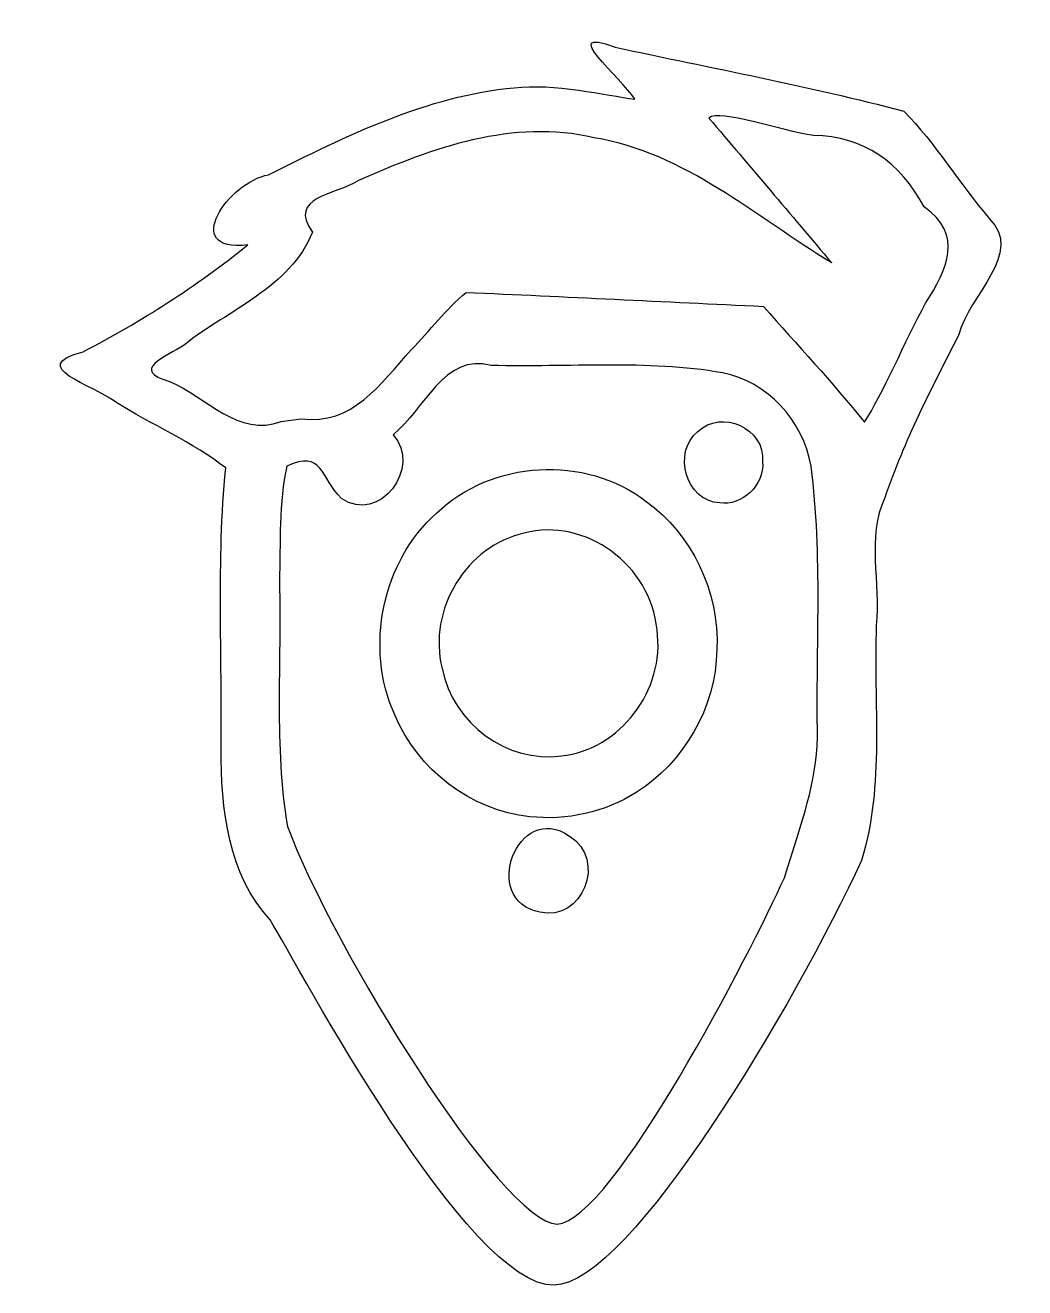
# Model space of a CAD drawing. Extents: x -1.1 to 30.8, y 0.3 to 40.5.
import ezdxf

# ---------------------------------------------------------------- set-up
doc = ezdxf.new("R2010")
doc.units = 0
doc.layers.add('Layer_1', color=7, linetype='CONTINUOUS')

msp = doc.modelspace()

# ---------------------------------------------------------------- linework, layer by layer
at = {"layer": 'Layer_1', "color": 7}
for points in [[(7.040423, 27.896403), (7.350446, 27.939868), (7.68168, 27.986734), (7.681669, 27.986885)], [(14.971588, 15.299805), (14.971588, 15.299654)]]:
    msp.add_lwpolyline(points, dxfattribs=at)
for points in [[(21.031573, 25.305159)], [(15.98372, 17.239836)], [(23.094277, 13.352894)], [(15.291884, 12.258835)], [(6.695159, 12.008668)]]:
    msp.add_lwpolyline(points, close=True, dxfattribs=at)
for points in [[(18.326741, 38.176227), (17.922135, 38.845468), (15.813016, 40.532989), (17.699928, 39.833361)], [(17.699928, 39.833361), (20.771137, 39.166917), (23.868056, 38.599912), (26.906617, 37.790337)], [(14.478582, 38.540573), (15.722615, 38.692888), (17.406873, 38.298306), (18.326741, 38.176227)], [(6.63949, 35.76349), (9.119743, 37.008164), (11.698445, 38.283074), (14.478582, 38.540573)], [(24.025689, 37.021694), (23.00501, 37.158513), (21.023336, 37.871672), (20.691133, 37.574299)], [(17.030801, 36.946482), (14.44726, 37.552869), (11.863409, 36.632403), (9.513955, 35.578406)], [(20.691133, 37.574299), (21.992822, 36.031345), (23.308825, 34.498822), (24.60608, 32.953487)], [(26.906617, 37.790337), (27.915619, 36.774362), (28.688135, 35.478362), (29.627424, 34.369562)], [(24.60608, 32.953487), (22.168805, 34.44092), (19.913443, 36.474117), (17.030801, 36.946482)], [(27.558097, 34.742413), (26.784038, 36.162683), (25.639398, 36.986243), (24.025689, 37.021694)], [(5.979191, 33.526728), (3.792779, 33.277657), (5.384089, 35.560227), (6.63949, 35.76349)], [(9.513955, 35.578406), (8.758461, 35.105701), (7.242317, 35.076976), (8.039021, 33.933594)], [(27.597374, 31.670072), (28.298154, 32.761978), (28.808377, 33.851389), (27.558097, 34.742413)], [(29.627424, 34.369562), (30.763647, 33.290129), (28.967153, 31.899981), (28.662476, 30.677266)], [(8.039021, 33.933594), (7.340495, 32.17823), (5.34676, 31.449159), (3.963346, 30.348712)], [(0.72629, 30.123679), (2.574193, 31.08349), (4.345925, 32.214627), (5.979191, 33.526728)], [(11.193469, 30.188649), (11.783224, 30.781468), (12.317294, 31.498822), (12.940511, 32.016806)], [(12.940511, 32.016806), (16.102951, 31.87772), (19.264529, 31.717846), (22.426579, 31.569386)], [(22.426579, 31.569386), (23.504836, 30.341984), (24.631767, 29.149468), (25.653521, 27.875805)], [(25.653521, 27.875805), (26.211981, 28.750539), (26.954844, 30.475402), (27.597374, 31.670072)], [(28.662476, 30.677266), (27.796746, 28.977008), (26.915473, 27.284082), (26.298577, 25.465865)], [(3.963346, 30.348712), (3.338039, 29.953373), (2.212893, 29.541896), (3.479871, 29.176454)], [(1.740538, 28.531931), (1.055003, 29.063597), (-1.120074, 29.639748), (0.72629, 30.123679)], [(7.681669, 27.986885), (9.319951, 27.763515), (10.207285, 29.095609), (11.193469, 30.188649)], [(13.746002, 29.687786), (12.225568, 30.086602), (11.623146, 28.281726), (10.611161, 27.478728)], [(21.121256, 29.450431), (18.692871, 29.872756), (16.203208, 29.615597), (13.746002, 29.687786)], [(23.94626, 26.470614), (23.687045, 27.952113), (22.556611, 29.171011), (21.121256, 29.450431)], [(3.479871, 29.176454), (4.649734, 28.683301), (5.685122, 27.380838), (7.040423, 27.896403)], [(5.273859, 26.417663), (4.26985, 27.218129), (2.879033, 27.808416), (1.740538, 28.531931)], [(20.339735, 27.583043), (21.077247, 28.29605), (22.491346, 27.694539), (22.402438, 26.609625)], [(10.611161, 27.478728), (11.554027, 26.438564), (10.175559, 24.605342), (8.963906, 25.446513)], [(21.031573, 25.305159), (19.959082, 25.339175), (19.507956, 26.926463), (20.339735, 27.583043)], [(8.963906, 25.446513), (8.31057, 26.094476), (8.37066, 27.023106), (7.223645, 26.475339)], [(11.999247, 24.974072), (13.752512, 26.671345), (16.748711, 26.850457), (18.687012, 25.351647)], [(22.402438, 26.609625), (22.457272, 25.859011), (21.739562, 25.195024), (21.031573, 25.305159)], [(5.124957, 17.475263), (5.172545, 20.454929), (4.981108, 23.45542), (5.273859, 26.417663)], [(7.223645, 26.475339), (6.965526, 25.332258), (7.022778, 24.007458), (6.99024, 22.789997)], [(24.154429, 17.841613), (24.095537, 20.719307), (24.324005, 23.620586), (23.94626, 26.470614)], [(26.298577, 25.465865), (25.713562, 24.206866), (26.162998, 22.750123), (26.028152, 21.396372)], [(10.66682, 18.54434), (9.694938, 20.69731), (10.274316, 23.448239), (11.999247, 24.974072)], [(18.687012, 25.351647), (20.132666, 24.311106), (21.034682, 22.479395), (20.94183, 20.621644)], [(19.03293, 21.252636), (18.847798, 23.316409), (16.748331, 24.859817), (14.792222, 24.338394)], [(14.792222, 24.338394), (12.978982, 23.937839), (11.700962, 21.918854), (12.178613, 20.021002)], [(6.99024, 22.789997), (7.060392, 20.18783), (6.808256, 17.555238), (7.246069, 14.988409)], [(26.028152, 21.396372), (25.927431, 18.901846), (26.302398, 16.316384), (25.554144, 13.902589)], [(15.98372, 17.239836), (17.847869, 17.439395), (19.304899, 19.322658), (19.03293, 21.252636)], [(20.94183, 20.621644), (20.906378, 18.762986), (19.879111, 17.01692), (18.373123, 16.074532)], [(12.178613, 20.021002), (12.530797, 18.261594), (14.25214, 17.002935), (15.98372, 17.239836)], [(14.971588, 15.299654), (13.090388, 15.499969), (11.416813, 16.786671), (10.66682, 18.54434)], [(23.094277, 13.352894), (23.694007, 15.242583), (24.09463, 16.323717), (24.154429, 17.841613)], [(6.695159, 12.008668), (5.357757, 13.420094), (5.122243, 15.577411), (5.124957, 17.475263)], [(15.291884, 12.258835), (13.383029, 12.617512), (14.578634, 15.827427), (16.245491, 14.681436)], [(18.373123, 16.074532), (17.366713, 15.435679), (16.150402, 15.166728), (14.971588, 15.299805)], [(7.246069, 14.988409), (8.671995, 11.148145), (14.081351, 2.36063), (15.847845, 2.308246)], [(16.245491, 14.681436), (17.443276, 13.933468), (16.663237, 11.933682), (15.291884, 12.258835)], [(25.554144, 13.902589), (23.474425, 9.383219), (18.174471, 0.391874), (15.756384, 0.36092)], [(15.847845, 2.308246), (17.623752, 2.416718), (22.057069, 11.045417), (23.094277, 13.352894)], [(15.756384, 0.36092), (13.017802, 0.280416), (7.594354, 10.520517), (6.695159, 12.008668)]]:
    msp.add_open_spline(points, degree=3, dxfattribs=at)

doc.saveas('drawing.dxf')
